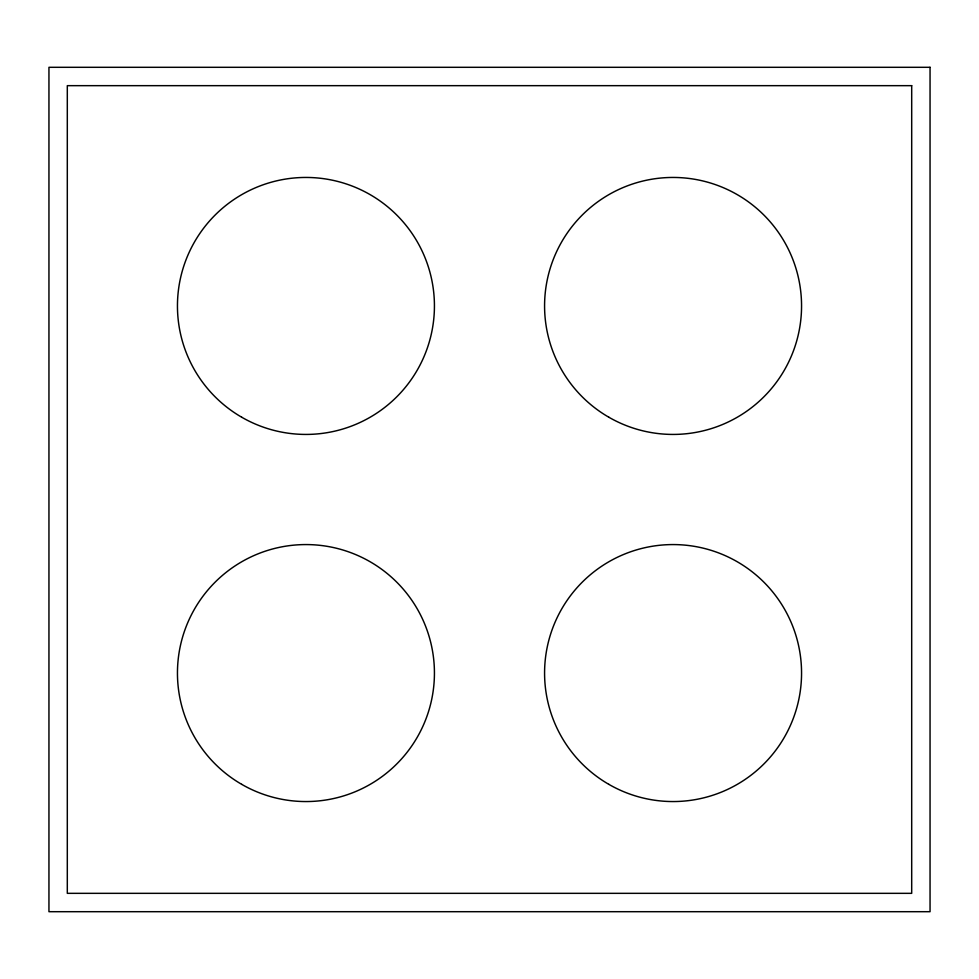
<?xml version="1.0" encoding="UTF-8"?>
<svg xmlns="http://www.w3.org/2000/svg" width="979" height="979" viewBox="0 0 979 979"><rect width="100%" height="100%" fill="white"/><g stroke="black" fill="none" stroke-linecap="round" stroke-linejoin="round"><path stroke-width="1.47" d="M930.05 67.306L48.95 67.306L48.95 911.694L930.05 911.694L930.05 67.306M911.694 85.662L67.306 85.662L67.306 893.337L911.694 893.337L911.694 85.662M608.816 417.213A128.494 128.494 0 0 0 801.556 305.938A128.494 128.494 0 0 0 608.816 194.662A128.494 128.494 0 0 0 608.816 417.213M241.691 417.213A128.494 128.494 0 0 0 434.431 305.938A128.494 128.494 0 0 0 241.691 194.662A128.494 128.494 0 0 0 241.691 417.213M608.816 784.338A128.494 128.494 0 0 0 801.556 673.062A128.494 128.494 0 0 0 608.816 561.787A128.494 128.494 0 0 0 608.816 784.338M241.691 784.338A128.494 128.494 0 0 0 434.431 673.062A128.494 128.494 0 0 0 241.691 561.787A128.494 128.494 0 0 0 241.691 784.338"/></g></svg>
